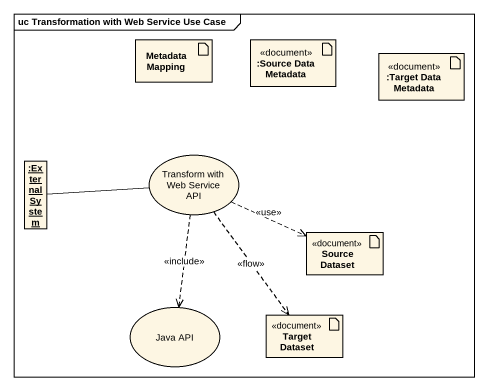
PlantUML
@startuml
mainframe uc Transformation with Web Service Use Case
allowmixing
hide circle
hide empty members
artifact "Metadata Mapping" as Metadata_Mapping
artifact ":Source Data Metadata" as Source_Data_Metadata <<document>>
artifact ":Target Data Metadata" as Target_Data_Metadata <<document>>
object ":External System" as External_System
usecase "Transform with Web Service API" as Transform_with_Web_Service
artifact "Source Dataset" as Source_Dataset <<document>>
usecase "Java API" as Java_API
artifact "Target Dataset" as Target_Dataset <<document>>
External_System -right- Transform_with_Web_Service
Transform_with_Web_Service .right.> Source_Dataset : <<use>>
Transform_with_Web_Service ..> Java_API : <<include>>
Transform_with_Web_Service ..> Target_Dataset : <<flow>>
@enduml
